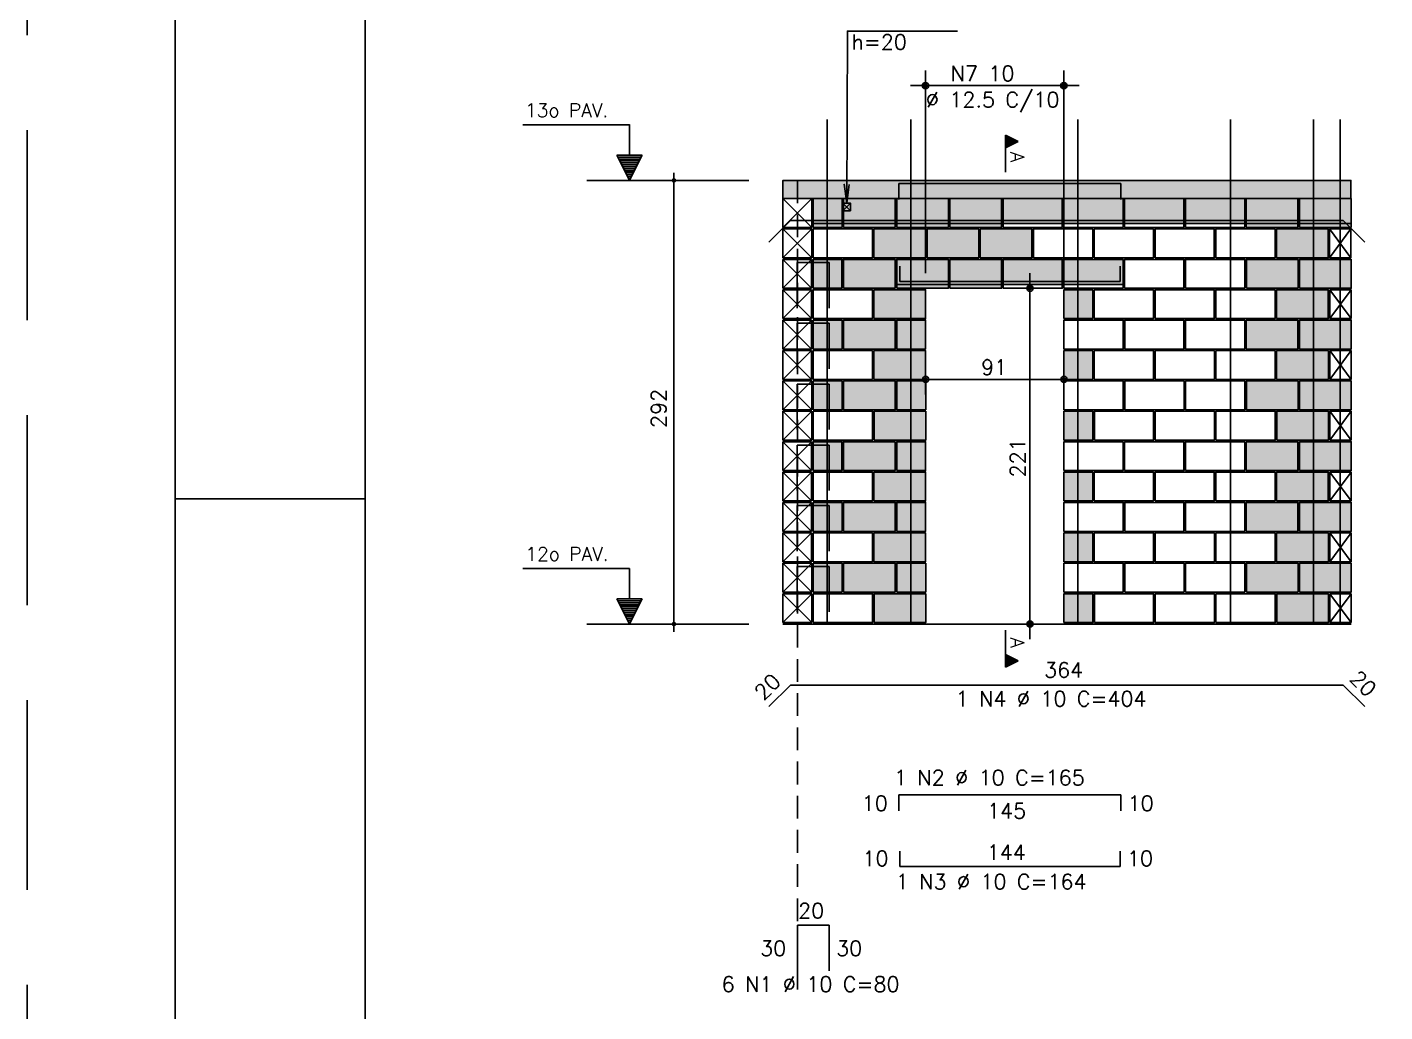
# Model space of a CAD drawing. Extents: x -1 to 122, y -1 to 61.
# Drawn here: x -1.06 to 16.8, y 8.2 to 21.16 of the extents above; entities that cross this region are included whole.
import ezdxf

# ---------------------------------------------------------------- set-up
doc = ezdxf.new("R2010")
doc.units = 0
doc.header["$MEASUREMENT"] = 0
doc.linetypes.add('ESTILO_TQS_0001', pattern=[0.45, 0.3, -0.15])
doc.linetypes.add('HIDDEN', pattern=[0.375, 0.25, -0.125])
doc.layers.get('0').update_dxf_attribs({"linetype": 'CONTINUOUS'})
doc.layers.get('Defpoints').update_dxf_attribs({"linetype": 'CONTINUOUS'})
for name, color, linetype in [('ARQ_FOLHA', 7, 'CONTINUOUS'), ('PENA_01', 1, 'CONTINUOUS'), ('PENA_02', 2, 'CONTINUOUS'), ('PENA_03', 3, 'CONTINUOUS'), ('PENA_05', 5, 'CONTINUOUS'), ('PENA_09', 254, 'CONTINUOUS'), ('PENA_11', 252, 'CONTINUOUS'), ('PENA_21', 100, 'CONTINUOUS'), ('PENA_23', 50, 'CONTINUOUS')]:
    doc.layers.add(name, color=color, linetype=linetype)
doc.styles.get("Standard").update_dxf_attribs({"font": 'ROMANS.SHX'})

# ---------------------------------------------------------------- blocks, each defined once
blk = doc.blocks.new('FOLHA A1+1 - 1102 X 594')
at = {"layer": 'ARQ_FOLHA', "color": 1}
blk.add_line((-1164, 148.5), (-1189, 148.5), dxfattribs=at)
for points in [[(-1189, 0), (0, 0), (0, 594), (-1189, 594)], [(-1164, 10), (-10, 10), (-10, 584), (-1164, 584)]]:
    blk.add_lwpolyline(points, close=True, dxfattribs=at)
at = {"layer": 'Defpoints', "color": 8, "linetype": 'HIDDEN', "ltscale": 100}
blk.add_lwpolyline([(-1208.5, 609.5), (-1208.5, -15.5), (19.5, -15.5), (19.5, 609.5)], close=True, dxfattribs=at)

msp = doc.modelspace()

# ---------------------------------------------------------------- linework, layer by layer
at = {"layer": 'PENA_01', "linetype": 'Continuous'}
for p, q in [((10.76, 17.923), (10.76, 20.59)), ((12.58, 17.923), (12.58, 20.59)), ((10.56, 20.39), (12.78, 20.39)), ((6.303, 19.143), (8.434, 19.143)), ((9.672, 18.843), (9.772, 18.743)), ((9.772, 18.843), (9.672, 18.743)), ((9.282, 18.573), (9.662, 18.573)), ((9.68, 18.573), (10.36, 18.573)), ((10.38, 18.573), (11.06, 18.573)), ((11.08, 18.573), (11.76, 18.573)), ((11.78, 18.573), (12.56, 18.573)), ((12.58, 18.573), (13.36, 18.573)), ((13.38, 18.573), (14.16, 18.573)), ((14.18, 18.573), (14.96, 18.573)), ((14.98, 18.573), (15.66, 18.573)), ((15.68, 18.573), (16.36, 18.573)), ((12.133, 17.923), (12.133, 13.103)), ((10.38, 17.773), (11.06, 17.773)), ((11.08, 17.773), (11.76, 17.773)), ((11.78, 17.773), (12.56, 17.773)), ((11.97, 17.723), (11.933, 17.723)), ((12.58, 17.773), (13.36, 17.773)), ((10.561, 16.523), (12.781, 16.523)), ((10.761, 16.513), (10.761, 16.323)), ((12.581, 16.513), (12.581, 16.323)), ((6.303, 13.303), (8.434, 13.303)), ((11.956, 13.303), (11.933, 13.303))]:
    msp.add_line(p, q, dxfattribs=at)
at = {"layer": 'PENA_01', "linetype": 'ESTILO_TQS_0001'}
msp.add_line((9.075, 19.143), (9.075, 8.425), dxfattribs=at)
at = {"layer": 'PENA_01', "linetype": 'Continuous'}
msp.add_lwpolyline([(9.672, 18.843), (9.672, 18.743), (9.772, 18.743), (9.772, 18.843), (9.672, 18.843)], dxfattribs=at)
at = {"layer": 'PENA_02', "linetype": 'Continuous'}
for p, q in [((9.262, 18.903), (8.882, 18.903)), ((8.882, 18.903), (8.882, 18.523)), ((9.262, 18.523), (9.262, 18.903)), ((8.882, 18.523), (9.262, 18.523)), ((9.262, 18.503), (8.882, 18.503)), ((8.882, 18.503), (8.882, 18.123)), ((9.262, 18.123), (9.262, 18.503)), ((16.358, 18.503), (16.078, 18.503)), ((16.078, 18.503), (16.078, 18.123)), ((16.358, 18.123), (16.358, 18.503)), ((9.26, 18.103), (8.88, 18.103)), ((8.88, 18.103), (8.88, 17.723)), ((8.882, 18.123), (9.262, 18.123)), ((9.26, 17.723), (9.26, 18.103)), ((16.078, 18.123), (16.358, 18.123)), ((8.88, 17.723), (9.26, 17.723)), ((9.26, 17.703), (8.88, 17.703)), ((8.88, 17.703), (8.88, 17.323)), ((9.26, 17.323), (9.26, 17.703)), ((16.36, 17.703), (16.08, 17.703)), ((16.08, 17.703), (16.08, 17.323)), ((16.36, 17.323), (16.36, 17.703)), ((8.88, 17.323), (9.26, 17.323)), ((9.261, 17.303), (8.881, 17.303)), ((8.881, 17.303), (8.881, 16.923)), ((9.261, 16.923), (9.261, 17.303)), ((16.08, 17.323), (16.36, 17.323)), ((8.881, 16.923), (9.261, 16.923)), ((9.261, 16.903), (8.881, 16.903)), ((8.881, 16.903), (8.881, 16.523)), ((9.261, 16.523), (9.261, 16.903)), ((16.361, 16.903), (16.081, 16.903)), ((16.081, 16.903), (16.081, 16.523)), ((16.361, 16.523), (16.361, 16.903)), ((8.881, 16.523), (9.261, 16.523)), ((9.262, 16.503), (8.882, 16.503)), ((8.882, 16.503), (8.882, 16.123)), ((9.262, 16.123), (9.262, 16.503)), ((16.081, 16.523), (16.361, 16.523)), ((8.882, 16.123), (9.262, 16.123)), ((9.262, 16.103), (8.882, 16.103)), ((8.882, 16.103), (8.882, 15.723)), ((9.262, 15.723), (9.262, 16.103)), ((16.362, 16.103), (16.082, 16.103)), ((16.082, 16.103), (16.082, 15.723)), ((16.362, 15.723), (16.362, 16.103)), ((9.26, 15.703), (8.88, 15.703)), ((8.88, 15.703), (8.88, 15.323)), ((8.882, 15.723), (9.262, 15.723)), ((9.26, 15.323), (9.26, 15.703)), ((16.082, 15.723), (16.362, 15.723)), ((8.88, 15.323), (9.26, 15.323)), ((9.26, 15.303), (8.88, 15.303)), ((8.88, 15.303), (8.88, 14.923)), ((9.26, 14.923), (9.26, 15.303)), ((16.36, 15.303), (16.08, 15.303)), ((16.08, 15.303), (16.08, 14.923)), ((16.36, 14.923), (16.36, 15.303)), ((8.88, 14.923), (9.26, 14.923)), ((9.261, 14.903), (8.881, 14.903)), ((8.881, 14.903), (8.881, 14.523)), ((9.261, 14.523), (9.261, 14.903)), ((16.08, 14.923), (16.36, 14.923)), ((8.881, 14.523), (9.261, 14.523)), ((9.261, 14.503), (8.881, 14.503)), ((8.881, 14.503), (8.881, 14.123)), ((9.261, 14.123), (9.261, 14.503)), ((16.361, 14.503), (16.081, 14.503)), ((16.081, 14.503), (16.081, 14.123)), ((16.361, 14.123), (16.361, 14.503)), ((8.881, 14.123), (9.261, 14.123)), ((16.081, 14.123), (16.361, 14.123)), ((9.262, 14.103), (8.882, 14.103)), ((8.882, 14.103), (8.882, 13.723)), ((9.262, 13.723), (9.262, 14.103)), ((8.882, 13.723), (9.262, 13.723)), ((9.262, 13.703), (8.882, 13.703)), ((8.882, 13.703), (8.882, 13.323)), ((9.262, 13.323), (9.262, 13.703)), ((16.362, 13.703), (16.082, 13.703)), ((16.082, 13.703), (16.082, 13.323)), ((16.362, 13.323), (16.362, 13.703)), ((8.882, 13.323), (9.262, 13.323)), ((8.882, 13.303), (16.362, 13.303)), ((16.082, 13.323), (16.362, 13.323))]:
    msp.add_line(p, q, dxfattribs=at)
for points in [[(8.882, 18.903), (8.882, 19.143), (16.358, 19.143), (16.358, 18.903), (8.882, 18.903)], [(9.282, 18.523), (9.662, 18.523), (9.662, 18.903), (9.282, 18.903), (9.282, 18.523)], [(9.68, 18.523), (10.36, 18.523), (10.36, 18.903), (9.68, 18.903), (9.68, 18.523)], [(10.38, 18.523), (11.06, 18.523), (11.06, 18.903), (10.38, 18.903), (10.38, 18.523)], [(11.08, 18.523), (11.76, 18.523), (11.76, 18.903), (11.08, 18.903), (11.08, 18.523)], [(11.78, 18.523), (12.56, 18.523), (12.56, 18.903), (11.78, 18.903), (11.78, 18.523)], [(12.58, 18.523), (13.36, 18.523), (13.36, 18.903), (12.58, 18.903), (12.58, 18.523)], [(13.38, 18.523), (14.16, 18.523), (14.16, 18.903), (13.38, 18.903), (13.38, 18.523)], [(14.18, 18.523), (14.96, 18.523), (14.96, 18.903), (14.18, 18.903), (14.18, 18.523)], [(14.98, 18.523), (15.66, 18.523), (15.66, 18.903), (14.98, 18.903), (14.98, 18.523)], [(15.68, 18.523), (16.36, 18.523), (16.36, 18.903), (15.68, 18.903), (15.68, 18.523)], [(9.28, 18.123), (10.06, 18.123), (10.06, 18.503), (9.28, 18.503), (9.28, 18.123)], [(10.08, 18.123), (10.76, 18.123), (10.76, 18.503), (10.08, 18.503), (10.08, 18.123)], [(10.78, 18.123), (11.46, 18.123), (11.46, 18.503), (10.78, 18.503), (10.78, 18.123)], [(11.48, 18.123), (12.16, 18.123), (12.16, 18.503), (11.48, 18.503), (11.48, 18.123)], [(12.18, 18.123), (12.96, 18.123), (12.96, 18.503), (12.18, 18.503), (12.18, 18.123)], [(12.98, 18.123), (13.76, 18.123), (13.76, 18.503), (12.98, 18.503), (12.98, 18.123)], [(13.78, 18.123), (14.56, 18.123), (14.56, 18.503), (13.78, 18.503), (13.78, 18.123)], [(14.58, 18.123), (15.36, 18.123), (15.36, 18.503), (14.58, 18.503), (14.58, 18.123)], [(15.38, 18.123), (16.06, 18.123), (16.06, 18.503), (15.38, 18.503), (15.38, 18.123)], [(9.28, 17.723), (9.66, 17.723), (9.66, 18.103), (9.28, 18.103), (9.28, 17.723)], [(9.68, 17.723), (10.36, 17.723), (10.36, 18.103), (9.68, 18.103), (9.68, 17.723)], [(10.38, 17.723), (11.06, 17.723), (11.06, 18.103), (10.38, 18.103), (10.38, 17.723)], [(11.08, 17.723), (11.76, 17.723), (11.76, 18.103), (11.08, 18.103), (11.08, 17.723)], [(11.78, 17.723), (12.56, 17.723), (12.56, 18.103), (11.78, 18.103), (11.78, 17.723)], [(12.58, 17.723), (13.36, 17.723), (13.36, 18.103), (12.58, 18.103), (12.58, 17.723)], [(13.38, 17.723), (14.16, 17.723), (14.16, 18.103), (13.38, 18.103), (13.38, 17.723)], [(14.18, 17.723), (14.96, 17.723), (14.96, 18.103), (14.18, 18.103), (14.18, 17.723)], [(14.982, 17.723), (15.662, 17.723), (15.662, 18.103), (14.982, 18.103), (14.982, 17.723)], [(15.682, 17.723), (16.362, 17.723), (16.362, 18.103), (15.682, 18.103), (15.682, 17.723)], [(9.28, 17.323), (10.06, 17.323), (10.06, 17.703), (9.28, 17.703), (9.28, 17.323)], [(10.08, 17.323), (10.76, 17.323), (10.76, 17.703), (10.08, 17.703), (10.08, 17.323)], [(12.58, 17.323), (12.96, 17.323), (12.96, 17.703), (12.58, 17.703), (12.58, 17.323)], [(12.98, 17.323), (13.76, 17.323), (13.76, 17.703), (12.98, 17.703), (12.98, 17.323)], [(13.78, 17.323), (14.56, 17.323), (14.56, 17.703), (13.78, 17.703), (13.78, 17.323)], [(14.58, 17.323), (15.36, 17.323), (15.36, 17.703), (14.58, 17.703), (14.58, 17.323)], [(15.38, 17.323), (16.06, 17.323), (16.06, 17.703), (15.38, 17.703), (15.38, 17.323)], [(9.281, 16.923), (9.661, 16.923), (9.661, 17.303), (9.281, 17.303), (9.281, 16.923)], [(9.681, 16.923), (10.361, 16.923), (10.361, 17.303), (9.681, 17.303), (9.681, 16.923)], [(10.381, 16.923), (10.761, 16.923), (10.761, 17.303), (10.381, 17.303), (10.381, 16.923)], [(12.581, 16.923), (13.361, 16.923), (13.361, 17.303), (12.581, 17.303), (12.581, 16.923)], [(13.381, 16.923), (14.161, 16.923), (14.161, 17.303), (13.381, 17.303), (13.381, 16.923)], [(14.181, 16.923), (14.961, 16.923), (14.961, 17.303), (14.181, 17.303), (14.181, 16.923)], [(14.981, 16.923), (15.661, 16.923), (15.661, 17.303), (14.981, 17.303), (14.981, 16.923)], [(15.682, 16.923), (16.362, 16.923), (16.362, 17.303), (15.682, 17.303), (15.682, 16.923)], [(9.281, 16.523), (10.061, 16.523), (10.061, 16.903), (9.281, 16.903), (9.281, 16.523)], [(10.081, 16.523), (10.761, 16.523), (10.761, 16.903), (10.081, 16.903), (10.081, 16.523)], [(12.581, 16.523), (12.961, 16.523), (12.961, 16.903), (12.581, 16.903), (12.581, 16.523)], [(12.981, 16.523), (13.761, 16.523), (13.761, 16.903), (12.981, 16.903), (12.981, 16.523)], [(13.781, 16.523), (14.561, 16.523), (14.561, 16.903), (13.781, 16.903), (13.781, 16.523)], [(14.581, 16.523), (15.361, 16.523), (15.361, 16.903), (14.581, 16.903), (14.581, 16.523)], [(15.381, 16.523), (16.061, 16.523), (16.061, 16.903), (15.381, 16.903), (15.381, 16.523)], [(9.282, 16.123), (9.662, 16.123), (9.662, 16.503), (9.282, 16.503), (9.282, 16.123)], [(9.682, 16.123), (10.362, 16.123), (10.362, 16.503), (9.682, 16.503), (9.682, 16.123)], [(10.382, 16.123), (10.762, 16.123), (10.762, 16.503), (10.382, 16.503), (10.382, 16.123)], [(12.582, 16.123), (13.362, 16.123), (13.362, 16.503), (12.582, 16.503), (12.582, 16.123)], [(13.382, 16.123), (14.162, 16.123), (14.162, 16.503), (13.382, 16.503), (13.382, 16.123)], [(14.182, 16.123), (14.962, 16.123), (14.962, 16.503), (14.182, 16.503), (14.182, 16.123)], [(14.982, 16.123), (15.662, 16.123), (15.662, 16.503), (14.982, 16.503), (14.982, 16.123)], [(15.682, 16.123), (16.362, 16.123), (16.362, 16.503), (15.682, 16.503), (15.682, 16.123)], [(9.282, 15.723), (10.062, 15.723), (10.062, 16.103), (9.282, 16.103), (9.282, 15.723)], [(10.082, 15.723), (10.762, 15.723), (10.762, 16.103), (10.082, 16.103), (10.082, 15.723)], [(12.582, 15.723), (12.962, 15.723), (12.962, 16.103), (12.582, 16.103), (12.582, 15.723)], [(12.982, 15.723), (13.762, 15.723), (13.762, 16.103), (12.982, 16.103), (12.982, 15.723)], [(13.782, 15.723), (14.562, 15.723), (14.562, 16.103), (13.782, 16.103), (13.782, 15.723)], [(14.582, 15.723), (15.362, 15.723), (15.362, 16.103), (14.582, 16.103), (14.582, 15.723)], [(15.382, 15.723), (16.062, 15.723), (16.062, 16.103), (15.382, 16.103), (15.382, 15.723)], [(9.28, 15.323), (9.66, 15.323), (9.66, 15.703), (9.28, 15.703), (9.28, 15.323)], [(9.68, 15.323), (10.36, 15.323), (10.36, 15.703), (9.68, 15.703), (9.68, 15.323)], [(10.38, 15.323), (10.76, 15.323), (10.76, 15.703), (10.38, 15.703), (10.38, 15.323)], [(12.58, 15.323), (13.36, 15.323), (13.36, 15.703), (12.58, 15.703), (12.58, 15.323)], [(13.38, 15.323), (14.16, 15.323), (14.16, 15.703), (13.38, 15.703), (13.38, 15.323)], [(14.18, 15.323), (14.96, 15.323), (14.96, 15.703), (14.18, 15.703), (14.18, 15.323)], [(14.98, 15.323), (15.66, 15.323), (15.66, 15.703), (14.98, 15.703), (14.98, 15.323)], [(15.682, 15.323), (16.362, 15.323), (16.362, 15.703), (15.682, 15.703), (15.682, 15.323)], [(9.28, 14.923), (10.06, 14.923), (10.06, 15.303), (9.28, 15.303), (9.28, 14.923)], [(10.08, 14.923), (10.76, 14.923), (10.76, 15.303), (10.08, 15.303), (10.08, 14.923)], [(12.58, 14.923), (12.96, 14.923), (12.96, 15.303), (12.58, 15.303), (12.58, 14.923)], [(12.98, 14.923), (13.76, 14.923), (13.76, 15.303), (12.98, 15.303), (12.98, 14.923)], [(13.78, 14.923), (14.56, 14.923), (14.56, 15.303), (13.78, 15.303), (13.78, 14.923)], [(14.58, 14.923), (15.36, 14.923), (15.36, 15.303), (14.58, 15.303), (14.58, 14.923)], [(15.38, 14.923), (16.06, 14.923), (16.06, 15.303), (15.38, 15.303), (15.38, 14.923)], [(9.281, 14.523), (9.661, 14.523), (9.661, 14.903), (9.281, 14.903), (9.281, 14.523)], [(9.681, 14.523), (10.361, 14.523), (10.361, 14.903), (9.681, 14.903), (9.681, 14.523)], [(10.381, 14.523), (10.761, 14.523), (10.761, 14.903), (10.381, 14.903), (10.381, 14.523)], [(12.581, 14.523), (13.361, 14.523), (13.361, 14.903), (12.581, 14.903), (12.581, 14.523)], [(13.381, 14.523), (14.161, 14.523), (14.161, 14.903), (13.381, 14.903), (13.381, 14.523)], [(14.181, 14.523), (14.961, 14.523), (14.961, 14.903), (14.181, 14.903), (14.181, 14.523)], [(14.981, 14.523), (15.661, 14.523), (15.661, 14.903), (14.981, 14.903), (14.981, 14.523)], [(15.682, 14.523), (16.362, 14.523), (16.362, 14.903), (15.682, 14.903), (15.682, 14.523)], [(9.281, 14.123), (10.061, 14.123), (10.061, 14.503), (9.281, 14.503), (9.281, 14.123)], [(10.081, 14.123), (10.761, 14.123), (10.761, 14.503), (10.081, 14.503), (10.081, 14.123)], [(12.581, 14.123), (12.961, 14.123), (12.961, 14.503), (12.581, 14.503), (12.581, 14.123)], [(12.981, 14.123), (13.761, 14.123), (13.761, 14.503), (12.981, 14.503), (12.981, 14.123)], [(13.781, 14.123), (14.561, 14.123), (14.561, 14.503), (13.781, 14.503), (13.781, 14.123)], [(14.581, 14.123), (15.361, 14.123), (15.361, 14.503), (14.581, 14.503), (14.581, 14.123)], [(15.381, 14.123), (16.061, 14.123), (16.061, 14.503), (15.381, 14.503), (15.381, 14.123)], [(9.282, 13.723), (9.662, 13.723), (9.662, 14.103), (9.282, 14.103), (9.282, 13.723)], [(9.682, 13.723), (10.362, 13.723), (10.362, 14.103), (9.682, 14.103), (9.682, 13.723)], [(10.382, 13.723), (10.762, 13.723), (10.762, 14.103), (10.382, 14.103), (10.382, 13.723)], [(12.582, 13.723), (13.362, 13.723), (13.362, 14.103), (12.582, 14.103), (12.582, 13.723)], [(13.382, 13.723), (14.162, 13.723), (14.162, 14.103), (13.382, 14.103), (13.382, 13.723)], [(14.182, 13.723), (14.962, 13.723), (14.962, 14.103), (14.182, 14.103), (14.182, 13.723)], [(14.982, 13.723), (15.662, 13.723), (15.662, 14.103), (14.982, 14.103), (14.982, 13.723)], [(15.682, 13.723), (16.362, 13.723), (16.362, 14.103), (15.682, 14.103), (15.682, 13.723)], [(9.282, 13.323), (10.062, 13.323), (10.062, 13.703), (9.282, 13.703), (9.282, 13.323)], [(10.082, 13.323), (10.762, 13.323), (10.762, 13.703), (10.082, 13.703), (10.082, 13.323)], [(12.582, 13.323), (12.962, 13.323), (12.962, 13.703), (12.582, 13.703), (12.582, 13.323)], [(12.982, 13.323), (13.762, 13.323), (13.762, 13.703), (12.982, 13.703), (12.982, 13.323)], [(13.782, 13.323), (14.562, 13.323), (14.562, 13.703), (13.782, 13.703), (13.782, 13.323)], [(14.582, 13.323), (15.362, 13.323), (15.362, 13.703), (14.582, 13.703), (14.582, 13.323)], [(15.382, 13.323), (16.062, 13.323), (16.062, 13.703), (15.382, 13.703), (15.382, 13.323)]]:
    msp.add_lwpolyline(points, dxfattribs=at)
for centre, radius in [((10.76, 20.39), 0.0416), ((10.76, 20.39), 0.0208), ((12.58, 20.39), 0.0416), ((12.58, 20.39), 0.0208), ((7.449, 19.143), 0.02), ((7.449, 19.143), 0.01), ((12.133, 17.723), 0.04), ((12.133, 17.723), 0.02), ((10.761, 16.523), 0.04), ((10.761, 16.523), 0.02), ((12.581, 16.523), 0.04), ((12.581, 16.523), 0.02), ((7.449, 13.303), 0.02), ((7.449, 13.303), 0.01), ((12.133, 13.303), 0.04), ((12.133, 13.303), 0.02)]:
    msp.add_circle(centre, radius, dxfattribs=at)
at = {"layer": 'PENA_03', "linetype": 'Continuous'}
for p, q in [((6.862, 19.874), (5.462, 19.874)), ((6.862, 19.474), (6.862, 19.874)), ((6.864, 19.474), (6.864, 19.876)), ((11.811, 19.249), (11.811, 19.736)), ((11.811, 19.736), (11.977, 19.653)), ((11.812, 19.734), (11.812, 19.571)), ((11.812, 19.734), (11.975, 19.653)), ((11.824, 19.729), (11.824, 19.576)), ((11.837, 19.723), (11.837, 19.582)), ((11.849, 19.716), (11.849, 19.589)), ((11.862, 19.71), (11.862, 19.595)), ((11.875, 19.704), (11.875, 19.601)), ((11.888, 19.697), (11.888, 19.608)), ((11.9, 19.691), (11.9, 19.614)), ((11.913, 19.684), (11.913, 19.621)), ((11.926, 19.678), (11.926, 19.627)), ((11.939, 19.672), (11.939, 19.633)), ((11.951, 19.665), (11.951, 19.64)), ((11.964, 19.659), (11.964, 19.646)), ((11.975, 19.653), (11.812, 19.571)), ((11.977, 19.653), (11.812, 19.57)), ((11.812, 19.57), (11.812, 19.249)), ((6.863, 19.143), (6.697, 19.474)), ((6.697, 19.474), (6.862, 19.474)), ((6.863, 19.146), (6.699, 19.473)), ((7.027, 19.473), (6.699, 19.473)), ((7.016, 19.449), (6.71, 19.449)), ((7.003, 19.423), (6.723, 19.423)), ((6.991, 19.398), (6.735, 19.398)), ((6.978, 19.372), (6.748, 19.372)), ((6.965, 19.347), (6.761, 19.347)), ((6.952, 19.321), (6.774, 19.321)), ((7.029, 19.474), (6.863, 19.143)), ((7.027, 19.473), (6.863, 19.146)), ((6.864, 19.474), (7.029, 19.474)), ((6.94, 19.296), (6.786, 19.296)), ((6.927, 19.27), (6.799, 19.27)), ((6.914, 19.245), (6.812, 19.245)), ((6.901, 19.219), (6.825, 19.219)), ((6.889, 19.194), (6.837, 19.194)), ((6.876, 19.168), (6.85, 19.168)), ((7.449, 13.202), (7.449, 19.243)), ((8.882, 18.523), (9.262, 18.903)), ((9.262, 18.523), (8.882, 18.903)), ((8.882, 18.123), (9.262, 18.503)), ((9.262, 18.123), (8.882, 18.503)), ((16.078, 18.123), (16.358, 18.503)), ((16.358, 18.123), (16.078, 18.503)), ((8.88, 17.723), (9.26, 18.103)), ((9.26, 17.723), (8.88, 18.103)), ((8.88, 17.323), (9.26, 17.703)), ((9.26, 17.323), (8.88, 17.703)), ((10.76, 17.723), (10.76, 17.723)), ((12.17, 17.723), (12.17, 17.723)), ((12.58, 17.723), (12.58, 17.723)), ((16.08, 17.323), (16.36, 17.703)), ((16.36, 17.323), (16.08, 17.703)), ((8.881, 16.923), (9.261, 17.303)), ((9.261, 16.923), (8.881, 17.303)), ((8.881, 16.523), (9.261, 16.903)), ((9.261, 16.523), (8.881, 16.903)), ((16.081, 16.523), (16.361, 16.903)), ((16.361, 16.523), (16.081, 16.903)), ((10.761, 16.713), (10.761, 16.713)), ((12.581, 16.713), (12.581, 16.713)), ((8.882, 16.123), (9.262, 16.503)), ((9.262, 16.123), (8.882, 16.503)), ((8.882, 15.723), (9.262, 16.103)), ((9.262, 15.723), (8.882, 16.103)), ((16.082, 15.723), (16.362, 16.103)), ((16.362, 15.723), (16.082, 16.103)), ((8.88, 15.323), (9.26, 15.703)), ((9.26, 15.323), (8.88, 15.703)), ((8.88, 14.923), (9.26, 15.303)), ((9.26, 14.923), (8.88, 15.303)), ((16.08, 14.923), (16.36, 15.303)), ((16.36, 14.923), (16.08, 15.303)), ((8.881, 14.523), (9.261, 14.903)), ((9.261, 14.523), (8.881, 14.903)), ((8.881, 14.123), (9.261, 14.503)), ((9.261, 14.123), (8.881, 14.503)), ((16.081, 14.123), (16.361, 14.503)), ((16.361, 14.123), (16.081, 14.503)), ((6.862, 14.034), (5.462, 14.034)), ((6.862, 13.634), (6.862, 14.034)), ((6.864, 13.634), (6.864, 14.036)), ((8.882, 13.723), (9.262, 14.103)), ((9.262, 13.723), (8.882, 14.103)), ((6.863, 13.303), (6.697, 13.634)), ((6.697, 13.634), (6.862, 13.634)), ((6.863, 13.306), (6.699, 13.633)), ((7.027, 13.633), (6.699, 13.633)), ((7.016, 13.609), (6.71, 13.609)), ((7.003, 13.583), (6.723, 13.583)), ((7.029, 13.634), (6.863, 13.303)), ((7.027, 13.633), (6.863, 13.306)), ((6.864, 13.634), (7.029, 13.634)), ((8.882, 13.323), (9.262, 13.703)), ((9.262, 13.323), (8.882, 13.703)), ((16.082, 13.323), (16.362, 13.703)), ((16.362, 13.323), (16.082, 13.703)), ((6.991, 13.558), (6.735, 13.558)), ((6.978, 13.532), (6.748, 13.532)), ((6.965, 13.507), (6.761, 13.507)), ((6.952, 13.481), (6.774, 13.481)), ((6.94, 13.456), (6.786, 13.456)), ((6.927, 13.43), (6.799, 13.43)), ((6.914, 13.405), (6.812, 13.405)), ((6.901, 13.379), (6.825, 13.379)), ((6.889, 13.354), (6.837, 13.354)), ((6.876, 13.328), (6.85, 13.328)), ((12.156, 13.303), (12.156, 13.303)), ((11.811, 13.222), (11.811, 12.736)), ((11.812, 12.901), (11.812, 13.222)), ((11.977, 12.819), (11.812, 12.901)), ((11.812, 12.737), (11.812, 12.9)), ((11.975, 12.819), (11.812, 12.9)), ((11.824, 12.742), (11.824, 12.895)), ((11.837, 12.748), (11.837, 12.889)), ((11.849, 12.755), (11.849, 12.882)), ((11.862, 12.761), (11.862, 12.876)), ((11.875, 12.768), (11.875, 12.87)), ((11.811, 12.736), (11.977, 12.819)), ((11.812, 12.737), (11.975, 12.819)), ((11.888, 12.774), (11.888, 12.863)), ((11.9, 12.78), (11.9, 12.857)), ((11.913, 12.787), (11.913, 12.851)), ((11.926, 12.793), (11.926, 12.844)), ((11.939, 12.8), (11.939, 12.838)), ((11.951, 12.806), (11.951, 12.831)), ((11.964, 12.812), (11.964, 12.825))]:
    msp.add_line(p, q, dxfattribs=at)
msp.add_lwpolyline([(11.181, 21.107), (9.731, 21.107), (9.723, 18.843), (9.691, 19.091), (9.723, 18.843), (9.756, 19.09)], dxfattribs=at)
at = {"layer": 'PENA_05', "linetype": 'Continuous'}
for p, q in [((10.41, 18.893), (10.41, 19.103)), ((10.41, 19.103), (13.33, 19.103)), ((13.33, 19.103), (13.33, 18.893)), ((8.982, 18.613), (8.699, 18.33)), ((16.258, 18.613), (8.982, 18.613)), ((16.541, 18.33), (16.258, 18.613)), ((9.072, 17.462), (9.072, 18.062)), ((9.072, 18.062), (9.492, 18.062)), ((9.492, 18.062), (9.492, 17.462)), ((10.42, 18.013), (10.42, 17.813)), ((13.32, 17.813), (13.32, 18.013)), ((10.42, 17.813), (13.32, 17.813)), ((9.072, 16.662), (9.072, 17.262)), ((9.072, 17.262), (9.492, 17.262)), ((9.492, 17.262), (9.492, 16.662)), ((9.072, 15.862), (9.072, 16.462)), ((9.072, 16.462), (9.492, 16.462)), ((9.492, 16.462), (9.492, 15.862)), ((9.072, 15.059), (9.072, 15.659)), ((9.072, 15.659), (9.492, 15.659)), ((9.492, 15.659), (9.492, 15.059)), ((9.072, 14.262), (9.072, 14.862)), ((9.072, 14.862), (9.492, 14.862)), ((9.492, 14.862), (9.492, 14.262)), ((9.072, 13.462), (9.072, 14.062)), ((9.072, 14.062), (9.492, 14.062)), ((9.492, 14.062), (9.492, 13.462)), ((8.982, 12.499), (8.699, 12.216)), ((16.258, 12.499), (8.982, 12.499)), ((16.541, 12.216), (16.258, 12.499)), ((10.41, 10.844), (10.41, 11.054)), ((10.41, 11.054), (13.33, 11.054)), ((13.33, 11.054), (13.33, 10.844)), ((10.42, 10.313), (10.42, 10.113)), ((13.32, 10.113), (13.32, 10.313)), ((10.42, 10.113), (13.32, 10.113)), ((9.073, 8.74), (9.073, 9.34)), ((9.073, 9.34), (9.493, 9.34)), ((9.493, 9.34), (9.493, 8.74))]:
    msp.add_line(p, q, dxfattribs=at)
for points in [[(9.466, 19.943), (9.466, 13.303)], [(10.566, 19.943), (10.566, 13.303)], [(12.766, 19.943), (12.766, 13.303)], [(14.772, 19.943), (14.772, 13.303)], [(15.866, 19.943), (15.866, 13.303)], [(16.216, 19.943), (16.216, 13.303)]]:
    msp.add_lwpolyline(points, dxfattribs=at)
at = {"layer": 'PENA_09', "linetype": 'Continuous'}
for points in [[(9.282, 18.573), (9.662, 18.573), (9.662, 18.903), (9.282, 18.903), (9.282, 18.573)], [(9.68, 18.573), (10.36, 18.573), (10.36, 18.903), (9.68, 18.903), (9.68, 18.573)], [(10.38, 18.573), (11.06, 18.573), (11.06, 18.903), (10.38, 18.903), (10.38, 18.573)], [(11.08, 18.573), (11.76, 18.573), (11.76, 18.903), (11.08, 18.903), (11.08, 18.573)], [(11.78, 18.573), (12.56, 18.573), (12.56, 18.903), (11.78, 18.903), (11.78, 18.573)], [(12.58, 18.573), (13.36, 18.573), (13.36, 18.903), (12.58, 18.903), (12.58, 18.573)], [(13.38, 18.573), (14.16, 18.573), (14.16, 18.903), (13.38, 18.903), (13.38, 18.573)], [(14.18, 18.573), (14.96, 18.573), (14.96, 18.903), (14.18, 18.903), (14.18, 18.573)], [(14.98, 18.573), (15.66, 18.573), (15.66, 18.903), (14.98, 18.903), (14.98, 18.573)], [(15.68, 18.573), (16.36, 18.573), (16.36, 18.903), (15.68, 18.903), (15.68, 18.573)], [(10.38, 17.773), (11.06, 17.773), (11.06, 18.103), (10.38, 18.103), (10.38, 17.773)], [(11.08, 17.773), (11.76, 17.773), (11.76, 18.103), (11.08, 18.103), (11.08, 17.773)], [(11.78, 17.773), (12.56, 17.773), (12.56, 18.103), (11.78, 18.103), (11.78, 17.773)], [(12.58, 17.773), (13.36, 17.773), (13.36, 18.103), (12.58, 18.103), (12.58, 17.773)]]:
    msp.add_lwpolyline(points, dxfattribs=at)
for points in [[(9.282, 18.573), (9.662, 18.573), (9.662, 18.903)], [(9.282, 18.573), (9.662, 18.903), (9.282, 18.903)], [(9.282, 18.573), (9.282, 18.903), (9.282, 18.573)], [(9.68, 18.573), (10.36, 18.573), (10.36, 18.903)], [(9.68, 18.573), (10.36, 18.903), (9.68, 18.903)], [(9.68, 18.573), (9.68, 18.903), (9.68, 18.573)], [(10.38, 18.573), (11.06, 18.573), (11.06, 18.903)], [(10.38, 18.573), (11.06, 18.903), (10.38, 18.903)], [(10.38, 18.573), (10.38, 18.903), (10.38, 18.573)], [(11.08, 18.573), (11.76, 18.573), (11.76, 18.903)], [(11.08, 18.573), (11.76, 18.903), (11.08, 18.903)], [(11.08, 18.573), (11.08, 18.903), (11.08, 18.573)], [(11.78, 18.573), (12.56, 18.573), (12.56, 18.903)], [(11.78, 18.573), (12.56, 18.903), (11.78, 18.903)], [(11.78, 18.573), (11.78, 18.903), (11.78, 18.573)], [(12.58, 18.573), (13.36, 18.573), (13.36, 18.903)], [(12.58, 18.573), (13.36, 18.903), (12.58, 18.903)], [(12.58, 18.573), (12.58, 18.903), (12.58, 18.573)], [(13.38, 18.573), (14.16, 18.573), (14.16, 18.903)], [(13.38, 18.573), (14.16, 18.903), (13.38, 18.903)], [(13.38, 18.573), (13.38, 18.903), (13.38, 18.573)], [(14.18, 18.573), (14.96, 18.573), (14.96, 18.903)], [(14.18, 18.573), (14.96, 18.903), (14.18, 18.903)], [(14.18, 18.573), (14.18, 18.903), (14.18, 18.573)], [(14.98, 18.573), (15.66, 18.573), (15.66, 18.903)], [(14.98, 18.573), (15.66, 18.903), (14.98, 18.903)], [(14.98, 18.573), (14.98, 18.903), (14.98, 18.573)], [(15.68, 18.573), (16.36, 18.573), (16.36, 18.903)], [(15.68, 18.573), (16.36, 18.903), (15.68, 18.903)], [(15.68, 18.573), (15.68, 18.903), (15.68, 18.573)], [(10.38, 17.773), (11.06, 17.773), (11.06, 18.103)], [(10.38, 17.773), (11.06, 18.103), (10.38, 18.103)], [(10.38, 17.773), (10.38, 18.103), (10.38, 17.773)], [(11.08, 17.773), (11.76, 17.773), (11.76, 18.103)], [(11.08, 17.773), (11.76, 18.103), (11.08, 18.103)], [(11.08, 17.773), (11.08, 18.103), (11.08, 17.773)], [(11.78, 17.773), (12.56, 17.773), (12.56, 18.103)], [(11.78, 17.773), (12.56, 18.103), (11.78, 18.103)], [(11.78, 17.773), (11.78, 18.103), (11.78, 17.773)], [(12.58, 17.773), (13.36, 17.773), (13.36, 18.103)], [(12.58, 17.773), (13.36, 18.103), (12.58, 18.103)], [(12.58, 17.773), (12.58, 18.103), (12.58, 17.773)]]:
    msp.add_solid(points, dxfattribs=at)
at = {"layer": 'PENA_11', "linetype": 'Continuous'}
for points in [[(8.882, 18.903), (8.882, 19.143), (16.358, 19.143)], [(8.882, 18.903), (16.358, 19.143), (16.358, 18.903)], [(8.882, 18.903), (16.358, 18.903), (8.882, 18.903)]]:
    msp.add_solid(points, dxfattribs=at)
at = {"layer": 'PENA_21', "linetype": 'Continuous'}
for points in [[(9.68, 18.523), (10.36, 18.523), (10.36, 18.573), (9.68, 18.573), (9.68, 18.523)], [(10.08, 18.123), (10.76, 18.123), (10.76, 18.503), (10.08, 18.503), (10.08, 18.123)], [(10.38, 18.523), (11.06, 18.523), (11.06, 18.573), (10.38, 18.573), (10.38, 18.523)], [(10.78, 18.123), (11.46, 18.123), (11.46, 18.503), (10.78, 18.503), (10.78, 18.123)], [(11.08, 18.523), (11.76, 18.523), (11.76, 18.573), (11.08, 18.573), (11.08, 18.523)], [(11.48, 18.123), (12.16, 18.123), (12.16, 18.503), (11.48, 18.503), (11.48, 18.123)], [(14.98, 18.523), (15.66, 18.523), (15.66, 18.573), (14.98, 18.573), (14.98, 18.523)], [(15.38, 18.123), (16.06, 18.123), (16.06, 18.503), (15.38, 18.503), (15.38, 18.123)], [(15.68, 18.523), (16.36, 18.523), (16.36, 18.573), (15.68, 18.573), (15.68, 18.523)], [(9.68, 17.723), (10.36, 17.723), (10.36, 18.103), (9.68, 18.103), (9.68, 17.723)], [(14.982, 17.723), (15.662, 17.723), (15.662, 18.103), (14.982, 18.103), (14.982, 17.723)], [(15.682, 17.723), (16.362, 17.723), (16.362, 18.103), (15.682, 18.103), (15.682, 17.723)], [(10.08, 17.323), (10.76, 17.323), (10.76, 17.703), (10.08, 17.703), (10.08, 17.323)], [(10.38, 17.723), (11.06, 17.723), (11.06, 17.773), (10.38, 17.773), (10.38, 17.723)], [(11.08, 17.723), (11.76, 17.723), (11.76, 17.773), (11.08, 17.773), (11.08, 17.723)], [(15.38, 17.323), (16.06, 17.323), (16.06, 17.703), (15.38, 17.703), (15.38, 17.323)], [(9.681, 16.923), (10.361, 16.923), (10.361, 17.303), (9.681, 17.303), (9.681, 16.923)], [(14.981, 16.923), (15.661, 16.923), (15.661, 17.303), (14.981, 17.303), (14.981, 16.923)], [(15.682, 16.923), (16.362, 16.923), (16.362, 17.303), (15.682, 17.303), (15.682, 16.923)], [(10.081, 16.523), (10.761, 16.523), (10.761, 16.903), (10.081, 16.903), (10.081, 16.523)], [(15.381, 16.523), (16.061, 16.523), (16.061, 16.903), (15.381, 16.903), (15.381, 16.523)], [(9.682, 16.123), (10.362, 16.123), (10.362, 16.503), (9.682, 16.503), (9.682, 16.123)], [(14.982, 16.123), (15.662, 16.123), (15.662, 16.503), (14.982, 16.503), (14.982, 16.123)], [(15.682, 16.123), (16.362, 16.123), (16.362, 16.503), (15.682, 16.503), (15.682, 16.123)], [(10.082, 15.723), (10.762, 15.723), (10.762, 16.103), (10.082, 16.103), (10.082, 15.723)], [(15.382, 15.723), (16.062, 15.723), (16.062, 16.103), (15.382, 16.103), (15.382, 15.723)], [(9.68, 15.323), (10.36, 15.323), (10.36, 15.703), (9.68, 15.703), (9.68, 15.323)], [(14.98, 15.323), (15.66, 15.323), (15.66, 15.703), (14.98, 15.703), (14.98, 15.323)], [(15.682, 15.323), (16.362, 15.323), (16.362, 15.703), (15.682, 15.703), (15.682, 15.323)], [(10.08, 14.923), (10.76, 14.923), (10.76, 15.303), (10.08, 15.303), (10.08, 14.923)], [(15.38, 14.923), (16.06, 14.923), (16.06, 15.303), (15.38, 15.303), (15.38, 14.923)], [(9.681, 14.523), (10.361, 14.523), (10.361, 14.903), (9.681, 14.903), (9.681, 14.523)], [(14.981, 14.523), (15.661, 14.523), (15.661, 14.903), (14.981, 14.903), (14.981, 14.523)], [(15.682, 14.523), (16.362, 14.523), (16.362, 14.903), (15.682, 14.903), (15.682, 14.523)], [(10.081, 14.123), (10.761, 14.123), (10.761, 14.503), (10.081, 14.503), (10.081, 14.123)], [(15.381, 14.123), (16.061, 14.123), (16.061, 14.503), (15.381, 14.503), (15.381, 14.123)], [(9.682, 13.723), (10.362, 13.723), (10.362, 14.103), (9.682, 14.103), (9.682, 13.723)], [(14.982, 13.723), (15.662, 13.723), (15.662, 14.103), (14.982, 14.103), (14.982, 13.723)], [(15.682, 13.723), (16.362, 13.723), (16.362, 14.103), (15.682, 14.103), (15.682, 13.723)], [(10.082, 13.323), (10.762, 13.323), (10.762, 13.703), (10.082, 13.703), (10.082, 13.323)], [(15.382, 13.323), (16.062, 13.323), (16.062, 13.703), (15.382, 13.703), (15.382, 13.323)]]:
    msp.add_lwpolyline(points, dxfattribs=at)
for points in [[(9.68, 18.523), (10.36, 18.523), (10.36, 18.573)], [(9.68, 18.523), (10.36, 18.573), (9.68, 18.573)], [(9.68, 18.523), (9.68, 18.573), (9.68, 18.523)], [(10.08, 18.123), (10.76, 18.123), (10.76, 18.503)], [(10.08, 18.123), (10.76, 18.503), (10.08, 18.503)], [(10.08, 18.123), (10.08, 18.503), (10.08, 18.123)], [(10.38, 18.523), (11.06, 18.523), (11.06, 18.573)], [(10.38, 18.523), (11.06, 18.573), (10.38, 18.573)], [(10.38, 18.523), (10.38, 18.573), (10.38, 18.523)], [(10.78, 18.123), (11.46, 18.123), (11.46, 18.503)], [(10.78, 18.123), (11.46, 18.503), (10.78, 18.503)], [(10.78, 18.123), (10.78, 18.503), (10.78, 18.123)], [(11.08, 18.523), (11.76, 18.523), (11.76, 18.573)], [(11.08, 18.523), (11.76, 18.573), (11.08, 18.573)], [(11.08, 18.523), (11.08, 18.573), (11.08, 18.523)], [(11.48, 18.123), (12.16, 18.123), (12.16, 18.503)], [(11.48, 18.123), (12.16, 18.503), (11.48, 18.503)], [(11.48, 18.123), (11.48, 18.503), (11.48, 18.123)], [(14.98, 18.523), (15.66, 18.523), (15.66, 18.573)], [(14.98, 18.523), (15.66, 18.573), (14.98, 18.573)], [(14.98, 18.523), (14.98, 18.573), (14.98, 18.523)], [(15.38, 18.123), (16.06, 18.123), (16.06, 18.503)], [(15.38, 18.123), (16.06, 18.503), (15.38, 18.503)], [(15.38, 18.123), (15.38, 18.503), (15.38, 18.123)], [(15.68, 18.523), (16.36, 18.523), (16.36, 18.573)], [(15.68, 18.523), (16.36, 18.573), (15.68, 18.573)], [(15.68, 18.523), (15.68, 18.573), (15.68, 18.523)], [(9.68, 17.723), (10.36, 17.723), (10.36, 18.103)], [(9.68, 17.723), (10.36, 18.103), (9.68, 18.103)], [(9.68, 17.723), (9.68, 18.103), (9.68, 17.723)], [(14.982, 17.723), (15.662, 17.723), (15.662, 18.103)], [(14.982, 17.723), (15.662, 18.103), (14.982, 18.103)], [(14.982, 17.723), (14.982, 18.103), (14.982, 17.723)], [(15.682, 17.723), (16.362, 17.723), (16.362, 18.103)], [(15.682, 17.723), (16.362, 18.103), (15.682, 18.103)], [(15.682, 17.723), (15.682, 18.103), (15.682, 17.723)], [(10.08, 17.323), (10.76, 17.323), (10.76, 17.703)], [(10.08, 17.323), (10.76, 17.703), (10.08, 17.703)], [(10.08, 17.323), (10.08, 17.703), (10.08, 17.323)], [(10.38, 17.723), (11.06, 17.723), (11.06, 17.773)], [(10.38, 17.723), (11.06, 17.773), (10.38, 17.773)], [(10.38, 17.723), (10.38, 17.773), (10.38, 17.723)], [(11.08, 17.723), (11.76, 17.723), (11.76, 17.773)], [(11.08, 17.723), (11.76, 17.773), (11.08, 17.773)], [(11.08, 17.723), (11.08, 17.773), (11.08, 17.723)], [(15.38, 17.323), (16.06, 17.323), (16.06, 17.703)], [(15.38, 17.323), (16.06, 17.703), (15.38, 17.703)], [(15.38, 17.323), (15.38, 17.703), (15.38, 17.323)], [(9.681, 16.923), (10.361, 16.923), (10.361, 17.303)], [(9.681, 16.923), (10.361, 17.303), (9.681, 17.303)], [(9.681, 16.923), (9.681, 17.303), (9.681, 16.923)], [(14.981, 16.923), (15.661, 16.923), (15.661, 17.303)], [(14.981, 16.923), (15.661, 17.303), (14.981, 17.303)], [(14.981, 16.923), (14.981, 17.303), (14.981, 16.923)], [(15.682, 16.923), (16.362, 16.923), (16.362, 17.303)], [(15.682, 16.923), (16.362, 17.303), (15.682, 17.303)], [(15.682, 16.923), (15.682, 17.303), (15.682, 16.923)], [(10.081, 16.523), (10.761, 16.523), (10.761, 16.903)], [(10.081, 16.523), (10.761, 16.903), (10.081, 16.903)], [(10.081, 16.523), (10.081, 16.903), (10.081, 16.523)], [(15.381, 16.523), (16.061, 16.523), (16.061, 16.903)], [(15.381, 16.523), (16.061, 16.903), (15.381, 16.903)], [(15.381, 16.523), (15.381, 16.903), (15.381, 16.523)], [(9.682, 16.123), (10.362, 16.123), (10.362, 16.503)], [(9.682, 16.123), (10.362, 16.503), (9.682, 16.503)], [(9.682, 16.123), (9.682, 16.503), (9.682, 16.123)], [(14.982, 16.123), (15.662, 16.123), (15.662, 16.503)], [(14.982, 16.123), (15.662, 16.503), (14.982, 16.503)], [(14.982, 16.123), (14.982, 16.503), (14.982, 16.123)], [(15.682, 16.123), (16.362, 16.123), (16.362, 16.503)], [(15.682, 16.123), (16.362, 16.503), (15.682, 16.503)], [(15.682, 16.123), (15.682, 16.503), (15.682, 16.123)], [(10.082, 15.723), (10.762, 15.723), (10.762, 16.103)], [(10.082, 15.723), (10.762, 16.103), (10.082, 16.103)], [(10.082, 15.723), (10.082, 16.103), (10.082, 15.723)], [(15.382, 15.723), (16.062, 15.723), (16.062, 16.103)], [(15.382, 15.723), (16.062, 16.103), (15.382, 16.103)], [(15.382, 15.723), (15.382, 16.103), (15.382, 15.723)], [(9.68, 15.323), (10.36, 15.323), (10.36, 15.703)], [(9.68, 15.323), (10.36, 15.703), (9.68, 15.703)], [(9.68, 15.323), (9.68, 15.703), (9.68, 15.323)], [(14.98, 15.323), (15.66, 15.323), (15.66, 15.703)], [(14.98, 15.323), (15.66, 15.703), (14.98, 15.703)], [(14.98, 15.323), (14.98, 15.703), (14.98, 15.323)], [(15.682, 15.323), (16.362, 15.323), (16.362, 15.703)], [(15.682, 15.323), (16.362, 15.703), (15.682, 15.703)], [(15.682, 15.323), (15.682, 15.703), (15.682, 15.323)], [(10.08, 14.923), (10.76, 14.923), (10.76, 15.303)], [(10.08, 14.923), (10.76, 15.303), (10.08, 15.303)], [(10.08, 14.923), (10.08, 15.303), (10.08, 14.923)], [(15.38, 14.923), (16.06, 14.923), (16.06, 15.303)], [(15.38, 14.923), (16.06, 15.303), (15.38, 15.303)], [(15.38, 14.923), (15.38, 15.303), (15.38, 14.923)], [(9.681, 14.523), (10.361, 14.523), (10.361, 14.903)], [(9.681, 14.523), (10.361, 14.903), (9.681, 14.903)], [(9.681, 14.523), (9.681, 14.903), (9.681, 14.523)], [(14.981, 14.523), (15.661, 14.523), (15.661, 14.903)], [(14.981, 14.523), (15.661, 14.903), (14.981, 14.903)], [(14.981, 14.523), (14.981, 14.903), (14.981, 14.523)], [(15.682, 14.523), (16.362, 14.523), (16.362, 14.903)], [(15.682, 14.523), (16.362, 14.903), (15.682, 14.903)], [(15.682, 14.523), (15.682, 14.903), (15.682, 14.523)], [(10.081, 14.123), (10.761, 14.123), (10.761, 14.503)], [(10.081, 14.123), (10.761, 14.503), (10.081, 14.503)], [(10.081, 14.123), (10.081, 14.503), (10.081, 14.123)], [(15.381, 14.123), (16.061, 14.123), (16.061, 14.503)], [(15.381, 14.123), (16.061, 14.503), (15.381, 14.503)], [(15.381, 14.123), (15.381, 14.503), (15.381, 14.123)], [(9.682, 13.723), (10.362, 13.723), (10.362, 14.103)], [(9.682, 13.723), (10.362, 14.103), (9.682, 14.103)], [(9.682, 13.723), (9.682, 14.103), (9.682, 13.723)], [(14.982, 13.723), (15.662, 13.723), (15.662, 14.103)], [(14.982, 13.723), (15.662, 14.103), (14.982, 14.103)], [(14.982, 13.723), (14.982, 14.103), (14.982, 13.723)], [(15.682, 13.723), (16.362, 13.723), (16.362, 14.103)], [(15.682, 13.723), (16.362, 14.103), (15.682, 14.103)], [(15.682, 13.723), (15.682, 14.103), (15.682, 13.723)], [(10.082, 13.323), (10.762, 13.323), (10.762, 13.703)], [(10.082, 13.323), (10.762, 13.703), (10.082, 13.703)], [(10.082, 13.323), (10.082, 13.703), (10.082, 13.323)], [(15.382, 13.323), (16.062, 13.323), (16.062, 13.703)], [(15.382, 13.323), (16.062, 13.703), (15.382, 13.703)], [(15.382, 13.323), (15.382, 13.703), (15.382, 13.323)]]:
    msp.add_solid(points, dxfattribs=at)
at = {"layer": 'PENA_23', "linetype": 'Continuous'}
for points in [[(9.282, 18.523), (9.662, 18.523), (9.662, 18.573), (9.282, 18.573), (9.282, 18.523)], [(9.28, 17.723), (9.66, 17.723), (9.66, 18.103), (9.28, 18.103), (9.28, 17.723)], [(12.58, 17.323), (12.96, 17.323), (12.96, 17.703), (12.58, 17.703), (12.58, 17.323)], [(9.281, 16.923), (9.661, 16.923), (9.661, 17.303), (9.281, 17.303), (9.281, 16.923)], [(10.381, 16.923), (10.761, 16.923), (10.761, 17.303), (10.381, 17.303), (10.381, 16.923)], [(12.581, 16.523), (12.961, 16.523), (12.961, 16.903), (12.581, 16.903), (12.581, 16.523)], [(9.282, 16.123), (9.662, 16.123), (9.662, 16.503), (9.282, 16.503), (9.282, 16.123)], [(10.382, 16.123), (10.762, 16.123), (10.762, 16.503), (10.382, 16.503), (10.382, 16.123)], [(12.582, 15.723), (12.962, 15.723), (12.962, 16.103), (12.582, 16.103), (12.582, 15.723)], [(9.28, 15.323), (9.66, 15.323), (9.66, 15.703), (9.28, 15.703), (9.28, 15.323)], [(10.38, 15.323), (10.76, 15.323), (10.76, 15.703), (10.38, 15.703), (10.38, 15.323)], [(12.58, 14.923), (12.96, 14.923), (12.96, 15.303), (12.58, 15.303), (12.58, 14.923)], [(9.281, 14.523), (9.661, 14.523), (9.661, 14.903), (9.281, 14.903), (9.281, 14.523)], [(10.381, 14.523), (10.761, 14.523), (10.761, 14.903), (10.381, 14.903), (10.381, 14.523)], [(12.581, 14.123), (12.961, 14.123), (12.961, 14.503), (12.581, 14.503), (12.581, 14.123)], [(9.282, 13.723), (9.662, 13.723), (9.662, 14.103), (9.282, 14.103), (9.282, 13.723)], [(10.382, 13.723), (10.762, 13.723), (10.762, 14.103), (10.382, 14.103), (10.382, 13.723)], [(12.582, 13.323), (12.962, 13.323), (12.962, 13.703), (12.582, 13.703), (12.582, 13.323)]]:
    msp.add_lwpolyline(points, dxfattribs=at)
for points in [[(9.282, 18.523), (9.662, 18.523), (9.662, 18.573)], [(9.282, 18.523), (9.662, 18.573), (9.282, 18.573)], [(9.282, 18.523), (9.282, 18.573), (9.282, 18.523)], [(9.28, 17.723), (9.66, 17.723), (9.66, 18.103)], [(9.28, 17.723), (9.66, 18.103), (9.28, 18.103)], [(9.28, 17.723), (9.28, 18.103), (9.28, 17.723)], [(12.58, 17.323), (12.96, 17.323), (12.96, 17.703)], [(12.58, 17.323), (12.96, 17.703), (12.58, 17.703)], [(12.58, 17.323), (12.58, 17.703), (12.58, 17.323)], [(9.281, 16.923), (9.661, 16.923), (9.661, 17.303)], [(9.281, 16.923), (9.661, 17.303), (9.281, 17.303)], [(9.281, 16.923), (9.281, 17.303), (9.281, 16.923)], [(10.381, 16.923), (10.761, 16.923), (10.761, 17.303)], [(10.381, 16.923), (10.761, 17.303), (10.381, 17.303)], [(10.381, 16.923), (10.381, 17.303), (10.381, 16.923)], [(12.581, 16.523), (12.961, 16.523), (12.961, 16.903)], [(12.581, 16.523), (12.961, 16.903), (12.581, 16.903)], [(12.581, 16.523), (12.581, 16.903), (12.581, 16.523)], [(9.282, 16.123), (9.662, 16.123), (9.662, 16.503)], [(9.282, 16.123), (9.662, 16.503), (9.282, 16.503)], [(9.282, 16.123), (9.282, 16.503), (9.282, 16.123)], [(10.382, 16.123), (10.762, 16.123), (10.762, 16.503)], [(10.382, 16.123), (10.762, 16.503), (10.382, 16.503)], [(10.382, 16.123), (10.382, 16.503), (10.382, 16.123)], [(12.582, 15.723), (12.962, 15.723), (12.962, 16.103)], [(12.582, 15.723), (12.962, 16.103), (12.582, 16.103)], [(12.582, 15.723), (12.582, 16.103), (12.582, 15.723)], [(9.28, 15.323), (9.66, 15.323), (9.66, 15.703)], [(9.28, 15.323), (9.66, 15.703), (9.28, 15.703)], [(9.28, 15.323), (9.28, 15.703), (9.28, 15.323)], [(10.38, 15.323), (10.76, 15.323), (10.76, 15.703)], [(10.38, 15.323), (10.76, 15.703), (10.38, 15.703)], [(10.38, 15.323), (10.38, 15.703), (10.38, 15.323)], [(12.58, 14.923), (12.96, 14.923), (12.96, 15.303)], [(12.58, 14.923), (12.96, 15.303), (12.58, 15.303)], [(12.58, 14.923), (12.58, 15.303), (12.58, 14.923)], [(9.281, 14.523), (9.661, 14.523), (9.661, 14.903)], [(9.281, 14.523), (9.661, 14.903), (9.281, 14.903)], [(9.281, 14.523), (9.281, 14.903), (9.281, 14.523)], [(10.381, 14.523), (10.761, 14.523), (10.761, 14.903)], [(10.381, 14.523), (10.761, 14.903), (10.381, 14.903)], [(10.381, 14.523), (10.381, 14.903), (10.381, 14.523)], [(12.581, 14.123), (12.961, 14.123), (12.961, 14.503)], [(12.581, 14.123), (12.961, 14.503), (12.581, 14.503)], [(12.581, 14.123), (12.581, 14.503), (12.581, 14.123)], [(9.282, 13.723), (9.662, 13.723), (9.662, 14.103)], [(9.282, 13.723), (9.662, 14.103), (9.282, 14.103)], [(9.282, 13.723), (9.282, 14.103), (9.282, 13.723)], [(10.382, 13.723), (10.762, 13.723), (10.762, 14.103)], [(10.382, 13.723), (10.762, 14.103), (10.382, 14.103)], [(10.382, 13.723), (10.382, 14.103), (10.382, 13.723)], [(12.582, 13.323), (12.962, 13.323), (12.962, 13.703)], [(12.582, 13.323), (12.962, 13.703), (12.582, 13.703)], [(12.582, 13.323), (12.582, 13.703), (12.582, 13.323)]]:
    msp.add_solid(points, dxfattribs=at)

# ---------------------------------------------------------------- block references
at = {"xscale": 0.09999999999999938, "yscale": 0.09999999999999938, "zscale": 0.09999999999999938}
msp.add_blockref('FOLHA A1+1 - 1102 X 594', (119.786, 0.103), dxfattribs=at)

# ---------------------------------------------------------------- texts
at = {"layer": 'PENA_03', "linetype": 'Continuous'}
for s, height, p in [('h=20', 0.2, (9.786, 20.864)), ('N7 10', 0.2, (11.09, 20.45)), ('%%c 12.5 C/10', 0.2, (10.765, 20.105)), ('13o PAV.', 0.18, (5.488, 19.976)), ('91', 0.2, (11.491, 16.583)), ('12o PAV.', 0.18, (5.493, 14.136)), ('364', 0.2, (12.32, 12.599)), ('1 N4 %%c 10 C=404', 0.2, (11.157, 12.22)), ('1 N2 %%c 10 C=165', 0.2, (10.344, 11.182)), ('10', 0.2, (9.92, 10.844)), ('145', 0.2, (11.57, 10.744)), ('10', 0.2, (13.42, 10.844)), ('144', 0.2, (11.566, 10.199)), ('10', 0.2, (9.93, 10.118)), ('10', 0.2, (13.41, 10.118)), ('1 N3 %%c 10 C=164', 0.2, (10.368, 9.812)), ('20', 0.2, (9.083, 9.43)), ('30', 0.2, (8.583, 8.935)), ('30', 0.2, (9.583, 8.935)), ('6 N1 %%c 10 C=80', 0.2, (8.077, 8.463))]:
    msp.add_text(s, height=height, dxfattribs=at).set_placement(p)
for s, height, rotation, p in [('A', 0.18, 270, (11.878, 19.517)), ('292', 0.2, 90, (7.347, 15.884)), ('221', 0.2, 90, (12.073, 15.233)), ('A', 0.18, 270, (11.878, 13.126)), ('20', 0.2, 45, (8.628, 12.287)), ('20', 0.2, 315, (16.329, 12.57))]:
    msp.add_text(s, height=height, rotation=rotation, dxfattribs=at).set_placement(p)

doc.saveas('drawing.dxf')
